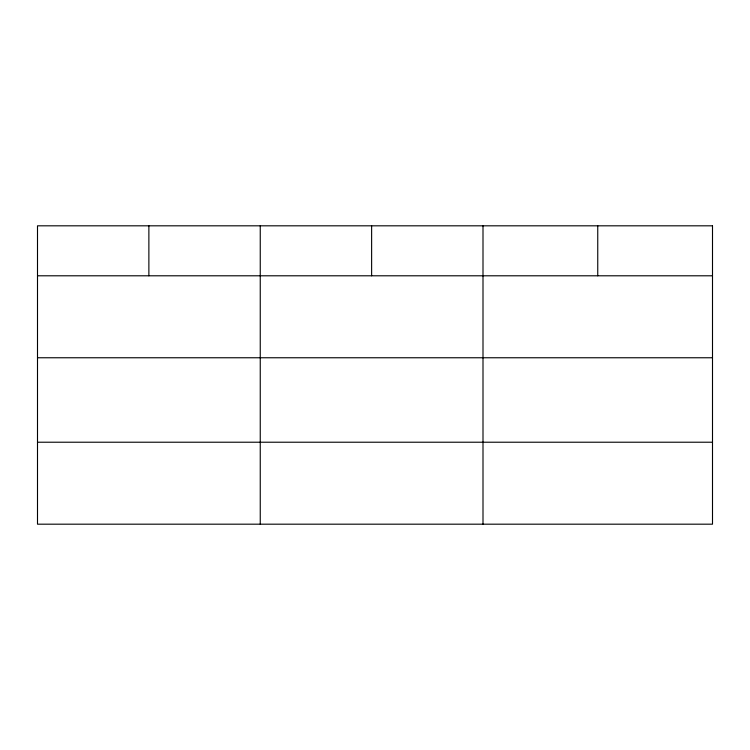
<?xml version="1.0" encoding="UTF-8"?>
<svg xmlns="http://www.w3.org/2000/svg" width="750" height="750" viewBox="0 0 750 750"><rect width="100%" height="100%" fill="white"/><g stroke="black" fill="none" stroke-linecap="round" stroke-linejoin="round"><path stroke-width="1.12" d="M37.5 275.794L712.5 275.794M37.5 357.759L712.5 357.759M37.5 442.219L712.5 442.219M597.75 225.816L597.75 275.794M483 225.816L483 524.184M371.625 225.816L371.625 275.794M260.25 225.816L260.25 524.184M148.875 225.816L148.875 275.794M712.5 225.816L37.5 225.816L37.5 524.184L712.5 524.184L712.5 225.816"/></g></svg>
